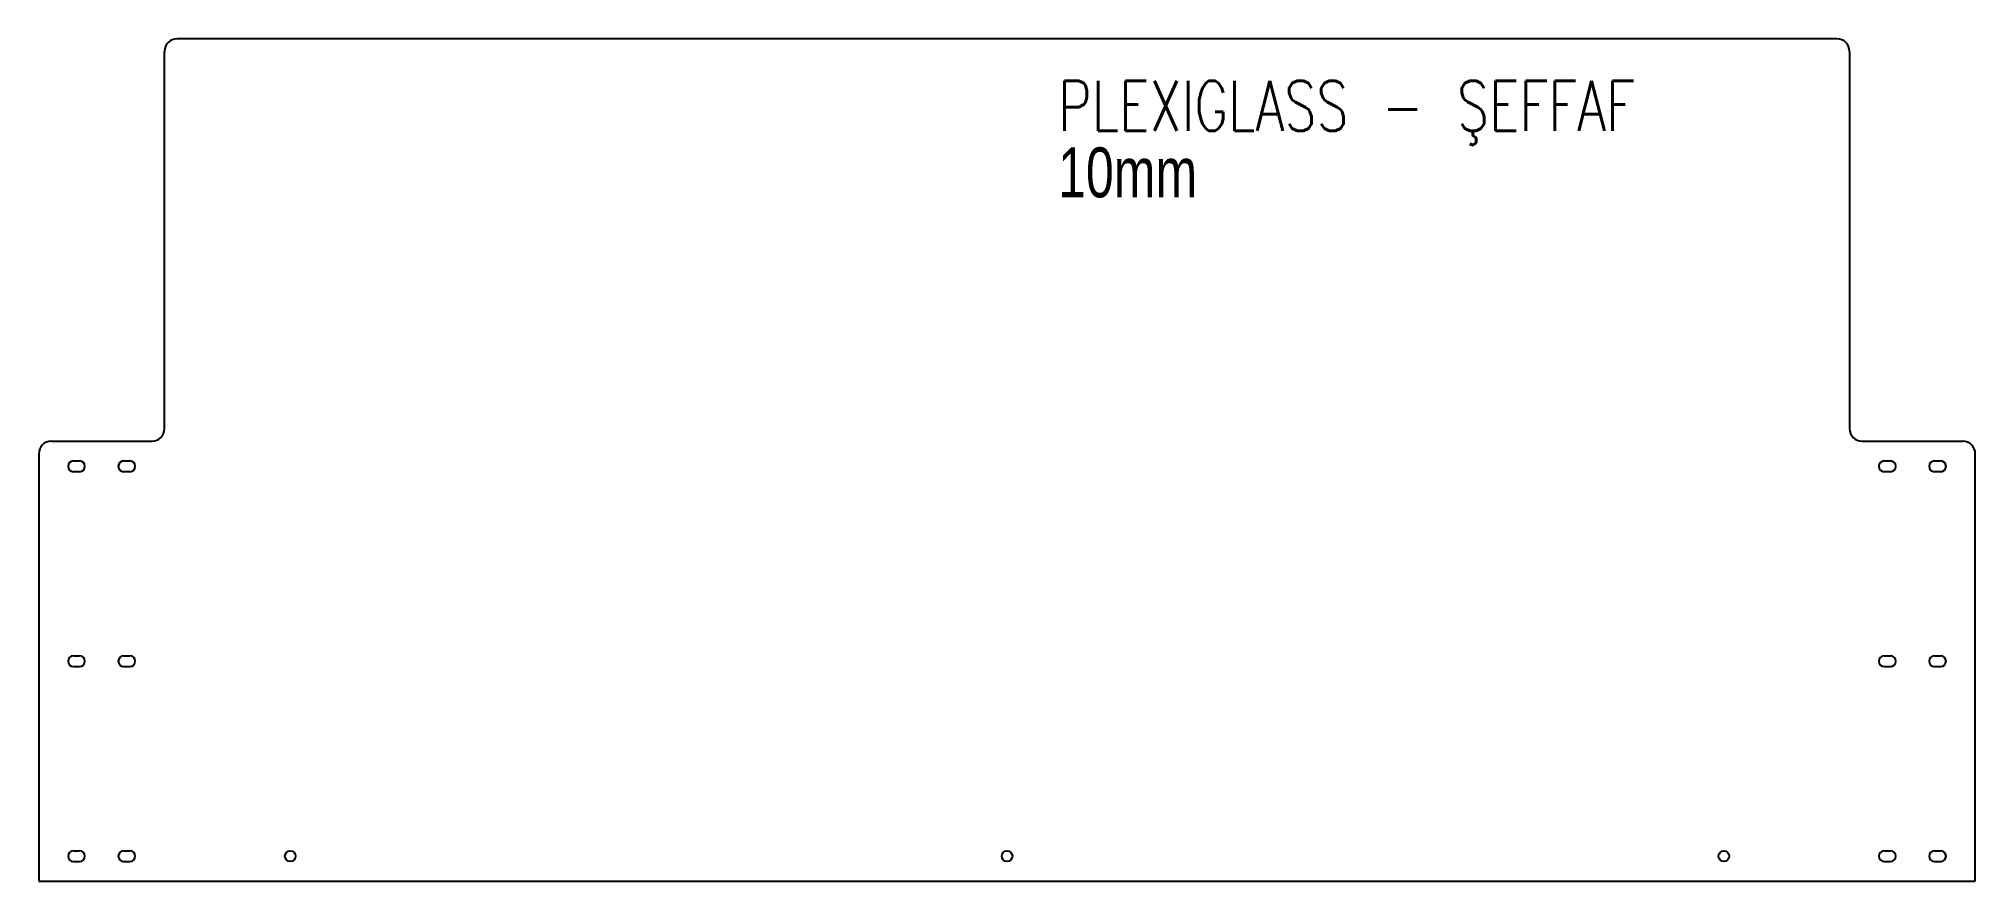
# Model space of a CAD drawing. Header units: millimetres. Extents: x -847 to 693, y -206 to 464.
import ezdxf

# ---------------------------------------------------------------- set-up
doc = ezdxf.new("R2010")
doc.units = ezdxf.units.MM
doc.styles.add('SLDTEXTSTYLE0', font='TXT', dxfattribs={"width": 0.75, "bigfont": 'bigfont'})
doc.styles.add('SLDTEXTSTYLE1', font='TXT', dxfattribs={"width": 0.75})

msp = doc.modelspace()

# ---------------------------------------------------------------- linework, layer by layer
at = {"color": 7, "linetype": 'Continuous', "lineweight": 25}
for p, q in [((583.2, 464.3), (-736.8, 464.3)), ((-746.8, 154.3), (-746.8, 454.3)), ((593.2, 454.3), (593.2, 154.3)), ((-836.8, 144.3), (-756.8, 144.3)), ((603.2, 144.3), (683.2, 144.3)), ((-846.8, 134.3), (-846.8, -205.7)), ((-819.3, 128.6), (-814.3, 128.6)), ((-779.3, 128.6), (-774.3, 128.6)), ((620.7, 128.6), (625.7, 128.6)), ((660.7, 128.6), (665.7, 128.6)), ((693.2, -205.7), (693.2, 134.3)), ((-819.3, 120.1), (-814.3, 120.1)), ((-779.3, 120.1), (-774.3, 120.1)), ((620.7, 120.1), (625.7, 120.1)), ((660.7, 120.1), (665.7, 120.1)), ((-819.3, -26.4), (-814.3, -26.4)), ((-779.3, -26.4), (-774.3, -26.4)), ((620.7, -26.4), (625.7, -26.4)), ((660.7, -26.4), (665.7, -26.4)), ((-819.3, -34.9), (-814.3, -34.9)), ((-779.3, -34.9), (-774.3, -34.9)), ((620.7, -34.9), (625.7, -34.9)), ((660.7, -34.9), (665.7, -34.9)), ((-819.3, -181.4), (-814.3, -181.4)), ((-779.3, -181.4), (-774.3, -181.4)), ((620.7, -181.4), (625.7, -181.4)), ((660.7, -181.4), (665.7, -181.4)), ((-819.3, -189.9), (-814.3, -189.9)), ((-779.3, -189.9), (-774.3, -189.9)), ((620.7, -189.9), (625.7, -189.9)), ((660.7, -189.9), (665.7, -189.9)), ((-846.8, -205.7), (693.2, -205.7))]:
    msp.add_line(p, q, dxfattribs=at)
for centre in [(-646.8, -185.7), (-76.8, -185.7), (493.2, -185.7)]:
    msp.add_circle(centre, 4.25, dxfattribs=at)
for centre, radius, start, end in [((-736.8, 454.3), 10, 90, 180), ((583.2, 454.3), 10, 0, 90), ((-756.8, 154.3), 10, 270, 0), ((603.2, 154.3), 10, 180, 270), ((-836.8, 134.3), 10, 90, 180), ((683.2, 134.3), 10, 0, 90), ((-819.3, 124.3), 4.25, 90, 270), ((-814.3, 124.3), 4.25, 270, 90), ((-779.3, 124.3), 4.25, 90, 270), ((-774.3, 124.3), 4.25, 270, 90), ((620.7, 124.3), 4.25, 90, 270), ((625.7, 124.3), 4.25, 270, 90), ((660.7, 124.3), 4.25, 90, 270), ((665.7, 124.3), 4.25, 270, 90), ((-819.3, -30.7), 4.25, 90, 270), ((-814.3, -30.7), 4.25, 270, 90), ((-779.3, -30.7), 4.25, 90, 270), ((-774.3, -30.7), 4.25, 270, 90), ((620.7, -30.7), 4.25, 90, 270), ((625.7, -30.7), 4.25, 270, 90), ((660.7, -30.7), 4.25, 90, 270), ((665.7, -30.7), 4.25, 270, 90), ((-819.3, -185.7), 4.25, 90, 270), ((-814.3, -185.7), 4.25, 270, 90), ((-779.3, -185.7), 4.25, 90, 270), ((-774.3, -185.7), 4.25, 270, 90), ((620.7, -185.7), 4.25, 90, 270), ((625.7, -185.7), 4.25, 270, 90), ((660.7, -185.7), 4.25, 90, 270), ((665.7, -185.7), 4.25, 270, 90)]:
    msp.add_arc(centre, radius, start, end, dxfattribs=at)

# ---------------------------------------------------------------- texts
at = {"color": 7, "linetype": 'Continuous', "lineweight": 0, "attachment_point": 1}
for s, insert, char_height, style in [('PLEXIGLASS - ŞEFFAF', (-36.2, 430.8), 39.688, 'SLDTEXTSTYLE0'), ('10mm', (-36.2, 377.9), 39.69, 'SLDTEXTSTYLE1')]:
    msp.add_mtext(s, dxfattribs=dict(at, insert=insert, char_height=char_height, style=style))

doc.saveas('drawing.dxf')
